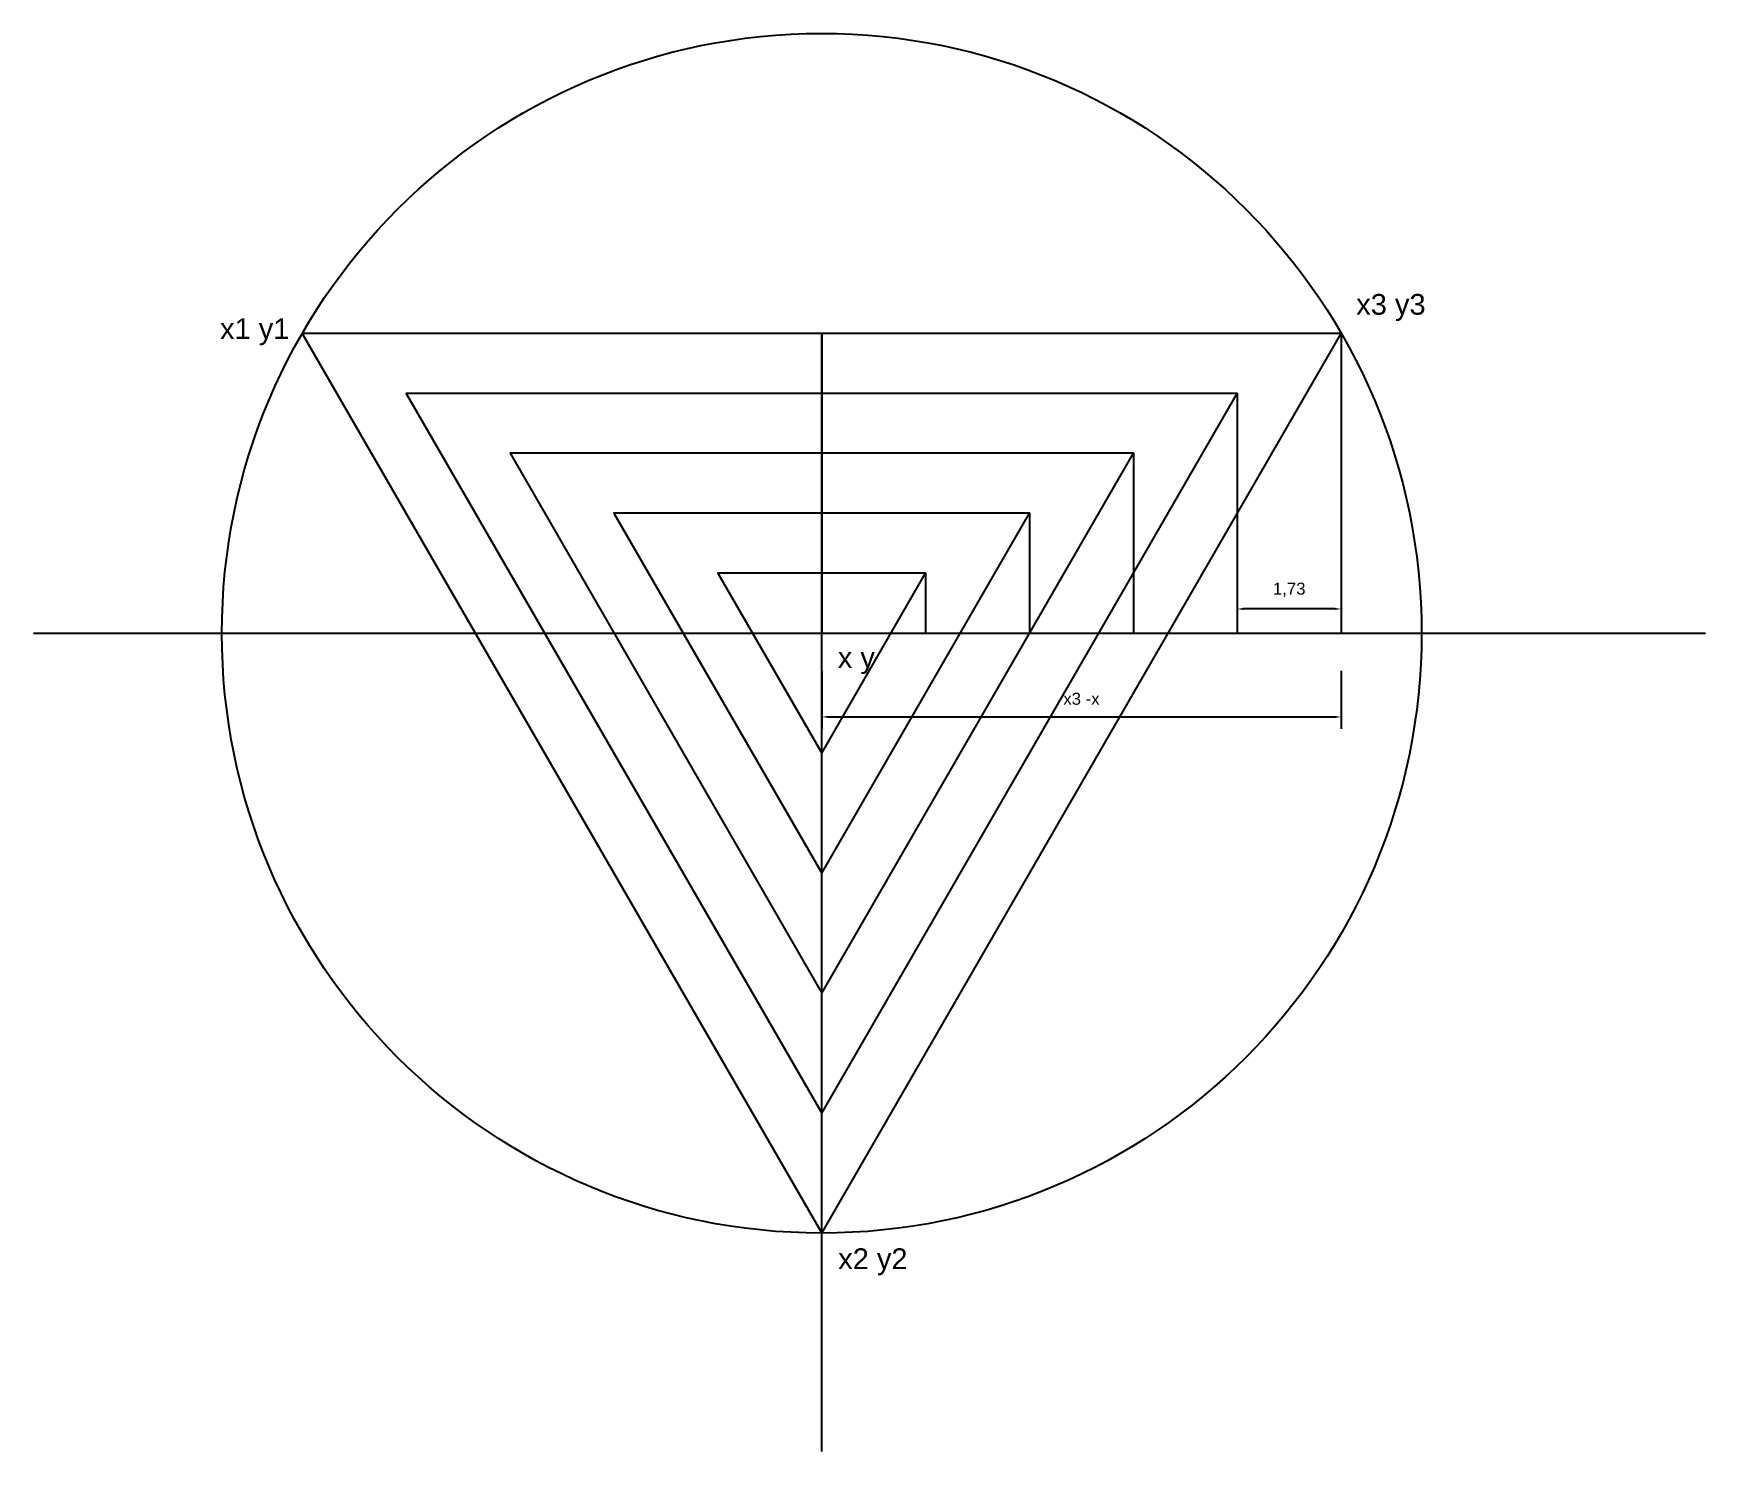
# Model space of a CAD drawing. Header units: millimetres. Extents: x 164 to 191.9, y 371.1 to 394.7.
import ezdxf

# ---------------------------------------------------------------- set-up
doc = ezdxf.new("R2010")
doc.units = ezdxf.units.MM
doc.styles.get("Standard").update_dxf_attribs({"font": 'arial.ttf'})
doc.dimstyles.new('ISO-25', dxfattribs={"dimtxt": 2.5, "dimasz": 2.5, "dimexe": 1.25, "dimexo": 0.625, "dimtad": 1, "dimtxsty": 'Standard', "dimcen": 2.5, "dimadec": 0, "dimazin": 0, "dimtfac": 1, "dimtmove": 0, "dimatfit": 3, "dimfxl": 1, "dimarcsym": 0})

# ---------------------------------------------------------------- blocks, each defined once
blk = doc.blocks.new('*D2')
at = {"color": 0, "lineweight": -2}
for p, q in [((184.088, 385.369), (184.088, 385.349)), ((185.82, 385.369), (185.82, 385.349)), ((185.72, 385.149), (184.188, 385.149))]:
    blk.add_line(p, q, dxfattribs=at)
at = {"color": 0}
for points in [[(184.188, 385.166), (184.188, 385.132), (184.088, 385.149)], [(185.72, 385.166), (185.72, 385.132), (185.82, 385.149)]]:
    blk.add_solid(points, dxfattribs=at)
at = {"layer": 'Defpoints', "color": 0}
for p in [(184.088, 385.149), (184.088, 384.744), (185.82, 384.744)]:
    blk.add_point(p, dxfattribs=at)
at = {"color": 0, "insert": (184.954, 385.469), "char_height": 0.2, "attachment_point": 5}
blk.add_mtext('1,73', dxfattribs=at)
blk = doc.blocks.new('*D7')
at = {"color": 0, "lineweight": -2}
for p, q in [((177.16, 384.119), (177.16, 383.149)), ((185.82, 384.119), (185.82, 383.149)), ((177.26, 383.349), (185.72, 383.349))]:
    blk.add_line(p, q, dxfattribs=at)
at = {"color": 0}
for points in [[(177.26, 383.366), (177.26, 383.333), (177.16, 383.349)], [(185.72, 383.366), (185.72, 383.333), (185.82, 383.349)]]:
    blk.add_solid(points, dxfattribs=at)
at = {"layer": 'Defpoints', "color": 0}
for p in [(177.16, 384.744), (185.82, 384.744), (185.82, 383.349)]:
    blk.add_point(p, dxfattribs=at)
at = {"color": 0, "insert": (181.49, 383.651), "char_height": 0.2, "attachment_point": 5}
blk.add_mtext('x3 -x', dxfattribs=at)

msp = doc.modelspace()

# ---------------------------------------------------------------- linework, layer by layer
for p, q in [((177.16, 371.102), (177.16, 389.744)), ((177.16, 389.744), (177.16, 384.744)), ((185.82, 389.744), (185.82, 384.744)), ((184.088, 388.744), (184.088, 384.744)), ((182.356, 387.744), (182.356, 384.744)), ((180.624, 386.744), (180.624, 384.744)), ((178.892, 385.744), (178.892, 384.744)), ((164.018, 384.744), (191.895, 384.744))]:
    msp.add_line(p, q)
for points in [[(177.16, 374.744), (185.82, 389.744), (168.5, 389.744)], [(177.16, 376.744), (184.088, 388.744), (170.232, 388.744)], [(177.16, 378.744), (182.356, 387.744), (171.964, 387.744)], [(177.16, 380.744), (180.624, 386.744), (173.696, 386.744)], [(177.16, 382.744), (178.892, 385.744), (175.428, 385.744)]]:
    msp.add_lwpolyline(points, close=True)
msp.add_circle((177.16, 384.744), 10)

# ---------------------------------------------------------------- texts
at = {"char_height": 0.3464, "attachment_point": 1}
for s, insert in [('x3 y3', (186.071, 390.401)), ('x1 y1', (167.129, 389.995)), ('x y', (177.428, 384.513)), ('x2 y2', (177.435, 374.49))]:
    msp.add_mtext_dynamic_manual_height_columns(s, width=2.53766, gutter_width=12.5, heights=[0], dxfattribs=dict(at, insert=insert))

# ---------------------------------------------------------------- dimensions: what is measured, and where the dimension line sits
dim = msp.add_linear_dim(base=(184.088, 385.149), p1=(185.82, 384.744), p2=(184.088, 384.744), dimstyle='ISO-25', override={"dimtxt": 0.2, "dimasz": 0.1, "dimexe": 0.2, "dimgap": 0.2})
dim.commit()
dim.dimension.update_dxf_attribs({"geometry": '*D2', "text_midpoint": (184.954, 385.469)})
dim = msp.add_linear_dim(base=(185.82, 383.349), p1=(177.16, 384.744), p2=(185.82, 384.744), text='x3 -x', dimstyle='ISO-25', override={"dimtxt": 0.2, "dimasz": 0.1, "dimexe": 0.2, "dimgap": 0.2})
dim.commit()
dim.dimension.update_dxf_attribs({"geometry": '*D7', "text_midpoint": (181.49, 383.651)})

doc.saveas('drawing.dxf')
